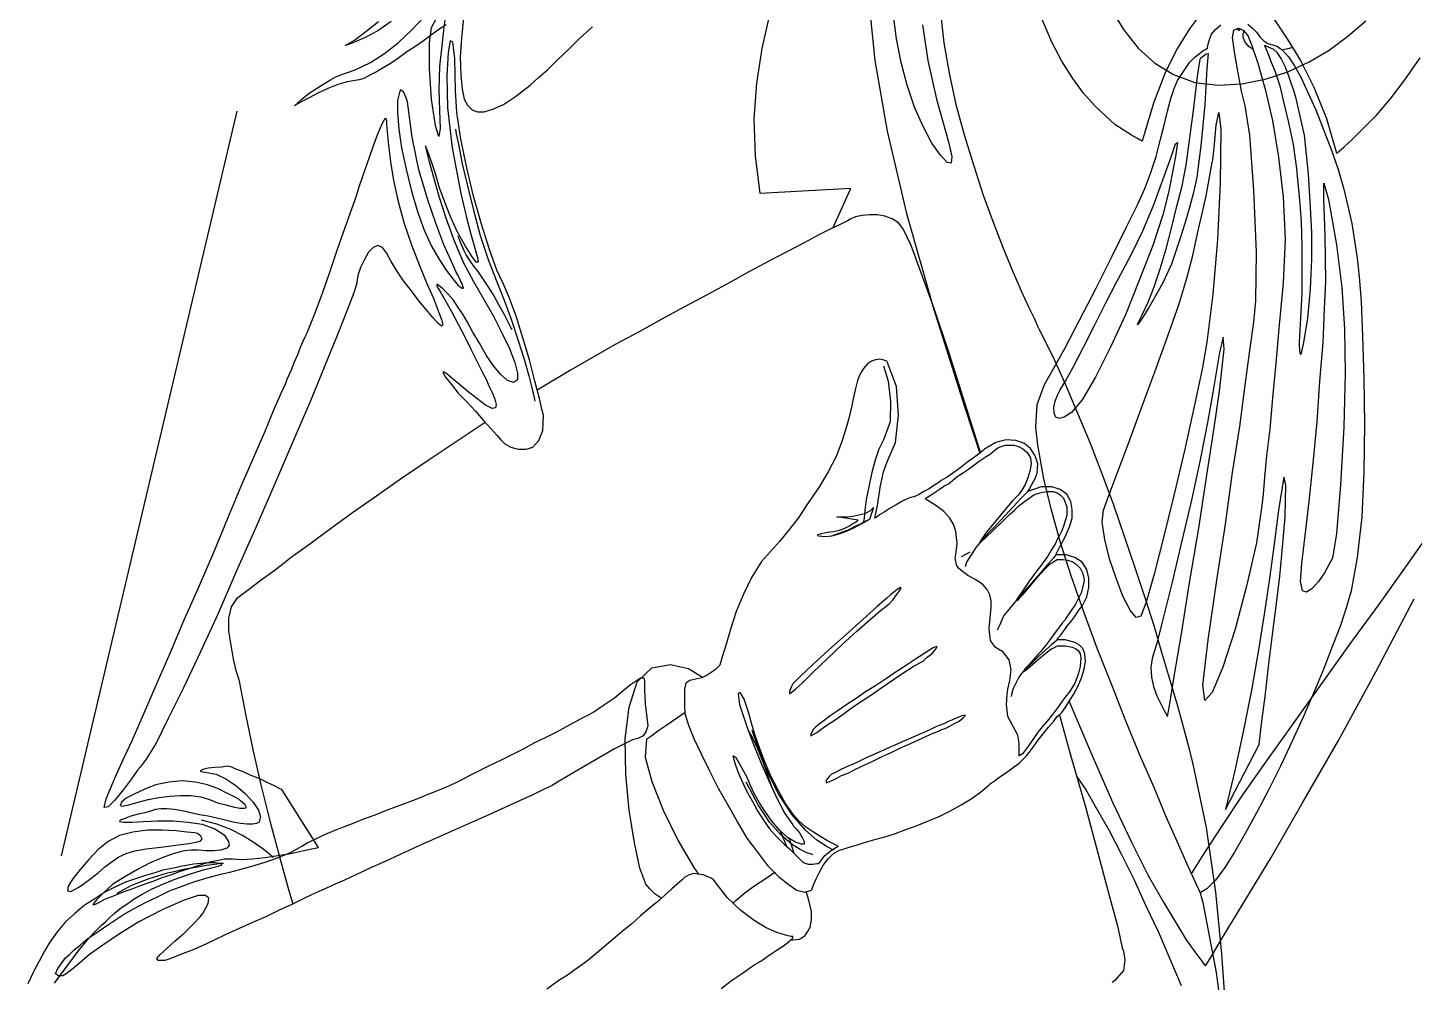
# Model space of a CAD drawing. Extents: x 140.76 to 141.51, y 60.02 to 61.76.
# Drawn here: x 140.7684 to 141.1594, y 61.1419 to 61.4111 of the extents above; entities that cross this region are included whole.
import ezdxf

# ---------------------------------------------------------------- set-up
doc = ezdxf.new("R2010")
doc.units = 0
doc.layers.get('0').update_dxf_attribs({"linetype": 'CONTINUOUS'})

msp = doc.modelspace()

# ---------------------------------------------------------------- linework, layer by layer
msp.add_line((140.82737, 61.38761), (140.77784, 61.17758))
at = {"linetype": 'CONTINUOUS'}
for points in [[(141.11471, 61.41966), (141.11546, 61.41891), (141.11733, 61.41666), (141.12015, 61.41309), (141.12353, 61.40803), (141.12728, 61.40184), (141.13103, 61.39433), (141.13459, 61.38552), (141.1374, 61.37576), (141.13796, 61.37613), (141.13947, 61.37745), (141.1419, 61.3797), (141.14491, 61.3827), (141.14866, 61.38646), (141.15259, 61.39096), (141.15672, 61.3964), (141.16104, 61.40259)], [(140.88621, 61.41441), (140.88583, 61.41216), (140.88527, 61.40691), (140.88452, 61.40015), (140.88433, 61.39377), (140.88452, 61.38777), (140.88471, 61.3827), (140.88433, 61.38045), (140.88339, 61.38345), (140.88227, 61.39096), (140.8817, 61.39959), (140.8817, 61.40691), (140.88227, 61.41122), (140.88358, 61.41365), (140.88489, 61.41591), (140.88583, 61.41647), (140.88621, 61.41441)], [(141.00552, 61.41853), (141.00722, 61.40184), (141.01077, 61.38195), (141.01622, 61.35869), (141.02391, 61.33167), (141.03254, 61.30428), (141.03682, 61.29113)], [(141.02072, 61.41197), (141.02222, 61.40184), (141.02466, 61.39096), (141.02804, 61.37895), (141.02897, 61.37483), (141.02879, 61.37294), (141.02766, 61.37314), (141.02578, 61.3752), (141.02335, 61.37858), (141.02091, 61.38327), (141.01847, 61.38871), (141.01641, 61.39489), (141.01472, 61.40127), (141.0134, 61.40803), (141.01246, 61.41535)], [(141.02578, 61.41535), (141.02672, 61.40691), (141.02823, 61.39828), (141.0301, 61.38946), (141.03254, 61.38064), (141.03517, 61.3722), (141.03779, 61.36394), (141.04061, 61.35625), (141.04342, 61.34894), (141.04604, 61.34256), (141.04849, 61.33693), (141.05055, 61.33243), (141.05224, 61.32905), (141.05317, 61.3268), (141.05355, 61.32605), (141.0573, 61.31855), (141.06087, 61.31066), (141.06443, 61.30241), (141.06799, 61.29397), (141.07137, 61.28515), (141.07456, 61.27652), (141.07756, 61.2677), (141.08057, 61.25888), (141.08338, 61.25045), (141.08601, 61.24219), (141.08826, 61.23431), (141.09051, 61.2268), (141.09257, 61.21986), (141.09426, 61.21367), (141.09576, 61.20804), (141.09689, 61.20336), (141.10064, 61.18553), (141.10327, 61.16733), (141.10495, 61.14989), (141.10608, 61.13394)], [(141.07381, 61.41647), (141.07738, 61.41066), (141.0815, 61.4054), (141.08619, 61.40109), (141.09145, 61.3979), (141.09745, 61.39565), (141.10401, 61.39489), (141.11077, 61.39527), (141.11733, 61.39659), (141.12371, 61.39865), (141.12971, 61.40147), (141.13534, 61.40484), (141.14059, 61.40878), (141.14565, 61.41309)], [(140.8864, 61.41197), (140.88433, 61.41066), (140.88227, 61.40916), (140.88002, 61.40747), (140.87758, 61.40578), (140.87533, 61.40428), (140.87307, 61.40259), (140.87083, 61.40109), (140.86858, 61.39977), (140.8667, 61.39865), (140.86482, 61.39771), (140.86314, 61.39677), (140.86182, 61.3964), (140.86069, 61.39621), (140.85844, 61.39583), (140.85582, 61.39509), (140.85301, 61.39396), (140.85019, 61.39264), (140.84775, 61.39134), (140.8455, 61.39021), (140.84418, 61.38946), (140.84362, 61.38908), (140.84569, 61.39096), (140.84775, 61.39264), (140.84982, 61.39396), (140.85188, 61.39527), (140.85375, 61.3964), (140.85507, 61.39715), (140.856, 61.39752), (140.85638, 61.39771), (140.86069, 61.39921), (140.86501, 61.40127), (140.86895, 61.4039), (140.87289, 61.40691), (140.87664, 61.41047), (140.88021, 61.41422)], [(140.87083, 61.41291), (140.86707, 61.41028), (140.86351, 61.40841), (140.86051, 61.40709), (140.85863, 61.40634), (140.85788, 61.40615), (140.86051, 61.40765), (140.8637, 61.4101), (140.86726, 61.41291)], [(140.89127, 61.41385), (140.89071, 61.40822), (140.89033, 61.40278), (140.89053, 61.39771), (140.8909, 61.39377), (140.89146, 61.39096), (140.8924, 61.38927), (140.89372, 61.38795), (140.89522, 61.38739), (140.89709, 61.38739), (140.89953, 61.38815), (140.90253, 61.38946), (140.90591, 61.3917), (140.91003, 61.39489), (140.91228, 61.39696), (140.91491, 61.39921), (140.91773, 61.40203), (140.92092, 61.40503), (140.9241, 61.40822), (140.92767, 61.4114)], [(140.9954, 61.35456), (141.00046, 61.36582), (140.97494, 61.36432), (140.97363, 61.37501), (140.97325, 61.38533), (140.97401, 61.39546), (140.97551, 61.40522), (140.97757, 61.41441)], [(141.11246, 61.41216), (141.11377, 61.41103), (141.1149, 61.4099), (141.11583, 61.40859), (141.11696, 61.40747), (141.11809, 61.40671), (141.1194, 61.40634), (141.12071, 61.40597), (141.12221, 61.40484), (141.1239, 61.40296), (141.12559, 61.40034), (141.12746, 61.39696), (141.12935, 61.39283), (141.13159, 61.38795), (141.13383, 61.38214), (141.13609, 61.37633), (141.13796, 61.37088), (141.13947, 61.36563), (141.14059, 61.36076), (141.14172, 61.35588), (141.14247, 61.35099), (141.14322, 61.34612), (141.14378, 61.34087), (141.14434, 61.33393), (141.14472, 61.32417), (141.14509, 61.31217), (141.14528, 61.29922), (141.14509, 61.2859), (141.14453, 61.27314), (141.14322, 61.2617), (141.14153, 61.25232), (141.14021, 61.24782), (141.13853, 61.24256), (141.13628, 61.23675), (141.13383, 61.23037), (141.13103, 61.22362), (141.12803, 61.21668), (141.12484, 61.20974), (141.12165, 61.2028), (141.11827, 61.19604), (141.1149, 61.18966), (141.11171, 61.18384), (141.1087, 61.17859), (141.10589, 61.17427), (141.10327, 61.17071), (141.10082, 61.16827), (141.09895, 61.16715), (141.09857, 61.16809), (141.09726, 61.1709), (141.0952, 61.1754), (141.09257, 61.18141), (141.08938, 61.18853), (141.08601, 61.19679), (141.08206, 61.20579), (141.07813, 61.21536), (141.07419, 61.22549), (141.07006, 61.23581), (141.06631, 61.24613), (141.06274, 61.25626), (141.05955, 61.2662), (141.05693, 61.27539), (141.05487, 61.28384), (141.05355, 61.29134), (141.05317, 61.29341), (141.05261, 61.29847), (141.05299, 61.30485), (141.05505, 61.31048), (141.0573, 61.31442), (141.06087, 61.32079), (141.065, 61.32868), (141.06968, 61.33768), (141.07419, 61.34668), (141.07813, 61.35475), (141.0815, 61.3615), (141.08338, 61.36582), (141.08507, 61.37032), (141.08657, 61.37483), (141.0877, 61.37932), (141.08882, 61.38364), (141.08976, 61.38758), (141.0907, 61.39114), (141.09163, 61.39396), (141.09257, 61.39621), (141.09445, 61.39902), (141.09595, 61.40127), (141.09745, 61.40278), (141.09877, 61.4039), (141.0997, 61.40465), (141.10045, 61.40503), (141.10082, 61.40522), (141.10102, 61.40522), (141.10102, 61.40559), (141.1012, 61.40653), (141.10158, 61.40784), (141.10214, 61.40934), (141.10327, 61.41066), (141.10477, 61.41197)], [(141.09877, 61.41459), (141.09595, 61.41084), (141.09257, 61.4054), (141.0892, 61.39865), (141.08582, 61.38983), (141.08263, 61.37914), (141.08226, 61.37932), (141.08132, 61.37989), (141.07963, 61.38083), (141.07756, 61.38214), (141.07494, 61.38383), (141.07231, 61.38627), (141.06931, 61.38908), (141.06612, 61.39264), (141.06312, 61.39677), (141.05993, 61.40165), (141.05712, 61.40709), (141.05449, 61.41329)], [(141.11246, 61.40897), (141.11358, 61.40615), (141.11527, 61.40109), (141.11733, 61.39377), (141.1194, 61.38496), (141.12108, 61.37464), (141.1224, 61.36338), (141.12297, 61.35137), (141.1224, 61.33918), (141.12128, 61.32736), (141.12034, 61.31648), (141.1194, 61.30673), (141.11865, 61.2979), (141.11771, 61.2904), (141.11715, 61.2844), (141.11677, 61.27952), (141.1164, 61.27633), (141.1149, 61.26582), (141.11208, 61.25363), (141.10889, 61.24144), (141.10533, 61.23075), (141.10232, 61.22362), (141.10026, 61.22136), (141.0997, 61.22568), (141.1012, 61.23843), (141.10364, 61.25532), (141.10608, 61.27108), (141.10814, 61.28571), (141.11021, 61.29866), (141.11171, 61.31028), (141.11302, 61.32005), (141.11414, 61.32811), (141.11471, 61.33412), (141.1149, 61.34781), (141.11414, 61.36526), (141.11302, 61.38083), (141.11171, 61.38908), (141.11059, 61.39321), (141.10964, 61.39884), (141.1087, 61.40428), (141.10814, 61.40841), (141.10852, 61.41047), (141.10983, 61.41103), (141.11115, 61.41047), (141.11246, 61.40897)], [(141.11021, 61.41066), (141.11002, 61.41028), (141.10946, 61.41103), (141.10946, 61.41084)], [(140.91378, 61.30185), (140.91341, 61.30316), (140.91266, 61.30653), (140.91135, 61.31141), (140.90985, 61.31742), (140.90797, 61.32361), (140.9061, 61.3298), (140.90422, 61.33486), (140.90253, 61.33881), (140.90066, 61.34274), (140.89859, 61.34856), (140.89634, 61.35569), (140.89409, 61.36357), (140.89221, 61.37164), (140.89053, 61.3797), (140.8894, 61.38721), (140.88902, 61.3934), (140.88884, 61.4024), (140.88827, 61.40709), (140.88752, 61.40747), (140.88696, 61.40409), (140.88658, 61.39752), (140.88677, 61.38852), (140.88808, 61.37726), (140.89053, 61.36432), (140.89203, 61.35794), (140.89334, 61.35288), (140.89446, 61.34894), (140.89522, 61.34631), (140.8954, 61.34499), (140.89484, 61.34499), (140.89372, 61.3465), (140.89183, 61.3495), (140.88959, 61.35344), (140.88771, 61.35757), (140.88602, 61.36188), (140.88452, 61.366), (140.88339, 61.36995), (140.88227, 61.37332), (140.88133, 61.37595), (140.88058, 61.37782), (140.88077, 61.3767), (140.88152, 61.3737), (140.88283, 61.36901), (140.88433, 61.36357), (140.8864, 61.35719), (140.88865, 61.35099), (140.89127, 61.34481), (140.89409, 61.33955), (140.89691, 61.33468), (140.89972, 61.3298), (140.90216, 61.32492), (140.90422, 61.32061), (140.90572, 61.31666), (140.90647, 61.31367), (140.90647, 61.31179), (140.90534, 61.31104), (140.90365, 61.3116), (140.90178, 61.31329), (140.89972, 61.31573), (140.89765, 61.31873), (140.89578, 61.32211), (140.8939, 61.32529), (140.8924, 61.32811), (140.89109, 61.33036), (140.88977, 61.33223), (140.88846, 61.3343), (140.88696, 61.33599), (140.88546, 61.33749), (140.88433, 61.33843), (140.88377, 61.33881), (140.88377, 61.33824), (140.88471, 61.33674), (140.88621, 61.33412), (140.8879, 61.33111), (140.88977, 61.32755), (140.89165, 61.32398), (140.89334, 61.32042), (140.89484, 61.31742), (140.89615, 61.31479), (140.89691, 61.31329), (140.89765, 61.31198), (140.8984, 61.3101), (140.89934, 61.30823), (140.9001, 61.30635), (140.90046, 61.30485), (140.90028, 61.30391), (140.89934, 61.30372), (140.89747, 61.30466), (140.89502, 61.30653), (140.89259, 61.30841), (140.89015, 61.31048), (140.88808, 61.31217), (140.88658, 61.31347), (140.88565, 61.31404), (140.88546, 61.31385), (140.88621, 61.31254), (140.8879, 61.31048), (140.88977, 61.30804), (140.89221, 61.3056), (140.89465, 61.30297), (140.89691, 61.30035), (140.89897, 61.2981), (140.90066, 61.29622), (140.90178, 61.29491), (140.90291, 61.29378), (140.90459, 61.29284), (140.90666, 61.29228), (140.90891, 61.29228), (140.91079, 61.29284), (140.91248, 61.29471), (140.9136, 61.29753), (140.91378, 61.30185)], [(141.11396, 61.40503), (141.11283, 61.40578), (141.11171, 61.40709), (141.11115, 61.40841), (141.11115, 61.40953), (141.11133, 61.4099), (141.11133, 61.41028)], [(141.1012, 61.4039), (141.10082, 61.39959), (141.10026, 61.38946), (141.09914, 61.37782), (141.09801, 61.36901), (141.09707, 61.36469), (141.09595, 61.36038), (141.09464, 61.35588), (141.09332, 61.35175), (141.09201, 61.34781), (141.09088, 61.34443), (141.08957, 61.34162), (141.08864, 61.33955), (141.08751, 61.33749), (141.08601, 61.33486), (141.08451, 61.33223), (141.083, 61.3298), (141.08188, 61.32811), (141.08132, 61.32736), (141.0815, 61.32792), (141.08263, 61.33017), (141.08432, 61.33374), (141.08601, 61.33805), (141.0877, 61.34312), (141.08938, 61.34875), (141.09088, 61.35456), (141.09239, 61.36076), (141.09388, 61.36657), (141.09501, 61.37238), (141.09576, 61.37801), (141.09707, 61.38777), (141.0982, 61.39734), (141.09895, 61.40221), (141.09914, 61.40259), (141.09989, 61.40315), (141.10064, 61.40372), (141.1012, 61.4039)], [(141.11715, 61.40615), (141.1179, 61.40446), (141.11884, 61.40184), (141.12015, 61.39865), (141.12146, 61.39471), (141.12259, 61.38983), (141.1239, 61.38439), (141.12522, 61.3782), (141.12616, 61.37145), (141.12634, 61.36919), (141.1269, 61.36357), (141.12746, 61.35644), (141.12765, 61.3495), (141.12765, 61.34293), (141.12765, 61.33618), (141.12728, 61.32924), (141.1269, 61.32248), (141.1269, 61.32136), (141.12709, 61.31929), (141.12746, 61.31892), (141.12822, 61.3223), (141.12935, 61.32924), (141.13009, 61.33749), (141.13047, 61.34575), (141.13047, 61.35325), (141.13009, 61.36038), (141.12953, 61.36995), (141.1284, 61.38083), (141.12596, 61.39152), (141.12578, 61.39208), (141.1254, 61.3934), (141.12465, 61.39546), (141.1239, 61.39771), (141.12297, 61.40015), (141.12184, 61.4024), (141.12071, 61.40409), (141.11978, 61.40503), (141.11715, 61.40615)], [(141.12503, 61.40559), (141.12409, 61.40522), (141.12203, 61.40484), (141.12203, 61.40503)], [(140.88977, 61.34124), (140.88921, 61.34218), (140.8879, 61.34518), (140.88583, 61.34969), (140.88358, 61.35569), (140.88114, 61.36282), (140.87871, 61.37107), (140.87683, 61.38026), (140.87552, 61.39021), (140.87514, 61.39134), (140.87439, 61.39302), (140.87345, 61.39359), (140.8727, 61.39058), (140.8727, 61.38721), (140.87307, 61.38251), (140.87383, 61.37726), (140.87514, 61.37126), (140.87664, 61.36507), (140.87833, 61.35925), (140.88021, 61.354), (140.88227, 61.3495), (140.88433, 61.34593), (140.8864, 61.34274), (140.88827, 61.3403), (140.88977, 61.33843), (140.8909, 61.33768), (140.89127, 61.33768), (140.8909, 61.33881), (140.88977, 61.34124)], [(140.84156, 61.31198), (140.84268, 61.31442), (140.84362, 61.31686), (140.84456, 61.31892), (140.84531, 61.32098), (140.84606, 61.32267), (140.84663, 61.32398), (140.84719, 61.32511), (140.84756, 61.32605), (140.84906, 61.3298), (140.85113, 61.33524), (140.85338, 61.34162), (140.85563, 61.34837), (140.85788, 61.35475), (140.85975, 61.36), (140.86107, 61.36375), (140.86145, 61.36507), (140.86182, 61.3662), (140.86276, 61.36901), (140.86407, 61.37276), (140.86557, 61.37707), (140.86707, 61.3812), (140.86839, 61.3842), (140.86932, 61.3857), (140.86951, 61.38496), (140.86951, 61.38402), (140.8697, 61.38177), (140.87008, 61.37801), (140.87064, 61.37332), (140.87157, 61.36807), (140.87289, 61.36207), (140.87458, 61.35588), (140.87664, 61.34987), (140.87889, 61.34405), (140.88096, 61.33899), (140.88283, 61.33486), (140.88415, 61.3313), (140.88509, 61.32886), (140.88546, 61.32736), (140.88509, 61.32699), (140.88415, 61.32774), (140.88264, 61.32942), (140.88077, 61.33167), (140.87871, 61.33412), (140.87664, 61.33693), (140.87439, 61.33974), (140.87251, 61.34256), (140.87083, 61.34518), (140.86951, 61.34762), (140.86839, 61.34912), (140.86707, 61.34969), (140.86576, 61.34912), (140.86445, 61.34781), (140.86332, 61.34575), (140.8622, 61.34349), (140.86145, 61.34124), (140.86107, 61.33881), (140.86032, 61.33636), (140.85844, 61.33149), (140.85563, 61.32436), (140.85207, 61.31554), (140.84794, 61.30541), (140.84306, 61.29415), (140.838, 61.28233), (140.83274, 61.27014), (140.8273, 61.25795), (140.82205, 61.24594), (140.81698, 61.23487), (140.8123, 61.22493), (140.80798, 61.2163), (140.8046, 61.20936), (140.80179, 61.20486), (140.8001, 61.2026), (140.79935, 61.20167), (140.79766, 61.19923), (140.79541, 61.19622), (140.79297, 61.19323), (140.79109, 61.19135), (140.78997, 61.19116), (140.79053, 61.1936), (140.79297, 61.19941), (140.79503, 61.2041), (140.79785, 61.21011), (140.80104, 61.21743), (140.8046, 61.22568), (140.80854, 61.23468), (140.81248, 61.24407), (140.81679, 61.25382), (140.82092, 61.26339), (140.82486, 61.27276), (140.82861, 61.28177), (140.83218, 61.29003), (140.83537, 61.29734), (140.8378, 61.30334), (140.83987, 61.30804), (140.84119, 61.31085), (140.84156, 61.31198)], [(141.10477, 61.38251), (141.10458, 61.36732), (141.10383, 61.35137), (141.10252, 61.33599), (141.10082, 61.32248), (141.09951, 61.31479), (141.09726, 61.30428), (141.09464, 61.29228), (141.09163, 61.27952), (141.08864, 61.26733), (141.08601, 61.25701), (141.08376, 61.24913), (141.08226, 61.24519), (141.08094, 61.24481), (141.07925, 61.24688), (141.07719, 61.25082), (141.07531, 61.25589), (141.07343, 61.26132), (141.07212, 61.26676), (141.07137, 61.27164), (141.07175, 61.27502), (141.07325, 61.27914), (141.07569, 61.28571), (141.07888, 61.29415), (141.08244, 61.30391), (141.08619, 61.31404), (141.08976, 61.32398), (141.09295, 61.33299), (141.0952, 61.34049), (141.09689, 61.34687), (141.0982, 61.35306), (141.09951, 61.35869), (141.10064, 61.36375), (141.10139, 61.36788), (141.10195, 61.37107), (141.10232, 61.37314), (141.10252, 61.37388), (141.10289, 61.37726), (141.10345, 61.38364), (141.10421, 61.38721), (141.10477, 61.38251)], [(140.88902, 61.38251), (140.88921, 61.3812), (140.88996, 61.37782), (140.8909, 61.37276), (140.8924, 61.36657), (140.89409, 61.35963), (140.89596, 61.3525), (140.89821, 61.34575), (140.90046, 61.33993), (140.90272, 61.3343), (140.90478, 61.32868), (140.90666, 61.32286), (140.90835, 61.3176), (140.90966, 61.31291), (140.91059, 61.30916), (140.91116, 61.30673), (140.91135, 61.30579)], [(141.09013, 61.36507), (141.08844, 61.35831), (141.08563, 61.34969), (141.08188, 61.34012), (141.07794, 61.33017), (141.07363, 61.32079), (141.0695, 61.31254), (141.06575, 61.30616), (141.06274, 61.3026), (141.06068, 61.30128), (141.05918, 61.30091), (141.05824, 61.30128), (141.05786, 61.30241), (141.05768, 61.3041), (141.05806, 61.30579), (141.0588, 61.30747), (141.05955, 61.30898), (141.06105, 61.31141), (141.0633, 61.31554), (141.06612, 61.32098), (141.06912, 61.32699), (141.07231, 61.33336), (141.07531, 61.33918), (141.07794, 61.34405), (141.07981, 61.34762), (141.08282, 61.35382), (141.08582, 61.36094), (141.08844, 61.36826), (141.0907, 61.37445), (141.09201, 61.37839), (141.09257, 61.37876), (141.09201, 61.37483), (141.09013, 61.36507)], [(141.13515, 61.36263), (141.1374, 61.34987), (141.1389, 61.33787), (141.13965, 61.32623), (141.13984, 61.31367), (141.13947, 61.29847), (141.13853, 61.28215), (141.1374, 61.26845), (141.13628, 61.26151), (141.13534, 61.25982), (141.13403, 61.25739), (141.13234, 61.25495), (141.13047, 61.25288), (141.12897, 61.25194), (141.12784, 61.25232), (141.12728, 61.25495), (141.12765, 61.26001), (141.12859, 61.26789), (141.12971, 61.27746), (141.13084, 61.28834), (141.13197, 61.29997), (141.13271, 61.31141), (141.13365, 61.3223), (141.13403, 61.33187), (141.1344, 61.33955), (141.13421, 61.3525), (141.13383, 61.36282), (141.13383, 61.36732), (141.13515, 61.36263)], [(141.03704, 61.29134), (141.03272, 61.30504), (141.02823, 61.31929), (141.0241, 61.33167), (141.02034, 61.34199), (141.01753, 61.34969), (141.01528, 61.35438), (141.01396, 61.35607), (141.01209, 61.35719), (141.01003, 61.35794), (141.00796, 61.35831), (141.00571, 61.35831), (141.00365, 61.35813), (141.00177, 61.35775), (141.00046, 61.35719), (140.99952, 61.35663), (140.99765, 61.35569), (140.99483, 61.35438), (140.99145, 61.35269), (140.98733, 61.35043), (140.98264, 61.348), (140.97757, 61.34537), (140.97195, 61.34237), (140.96613, 61.33918), (140.95993, 61.3358), (140.95356, 61.33243), (140.94699, 61.32886), (140.94061, 61.32529), (140.93405, 61.32173), (140.92786, 61.31817), (140.92167, 61.3146), (140.91341, 61.30972), (140.91203, 61.30887)], [(140.90497, 61.32605), (140.90459, 61.32661), (140.90385, 61.32811), (140.90272, 61.33036), (140.90122, 61.33299), (140.89972, 61.3358), (140.89803, 61.33843), (140.89653, 61.34068), (140.8954, 61.34237), (140.89446, 61.34349), (140.89352, 61.34481), (140.89278, 61.34593), (140.89203, 61.34706), (140.89146, 61.34818), (140.8909, 61.3495), (140.89033, 61.35081), (140.88977, 61.35231)], [(141.08976, 61.21686), (141.09032, 61.21986), (141.09163, 61.22812), (141.0937, 61.24012), (141.09595, 61.25457), (141.09857, 61.26995), (141.10082, 61.28496), (141.10289, 61.29828), (141.10439, 61.3086), (141.10571, 61.32042), (141.10551, 61.3238), (141.10439, 61.31948), (141.10252, 61.30823), (141.10102, 61.29979), (141.09895, 61.28928), (141.09651, 61.27784), (141.0937, 61.26602), (141.09107, 61.25476), (141.08864, 61.245), (141.08675, 61.2375), (141.08545, 61.23318), (141.08507, 61.23075), (141.08525, 61.22793), (141.08582, 61.22531), (141.08675, 61.22268), (141.08788, 61.22043), (141.08882, 61.21855), (141.08957, 61.21724), (141.08976, 61.21686)], [(141.00722, 61.27276), (141.00796, 61.27633), (141.00871, 61.2814), (141.00965, 61.2859), (141.01077, 61.28871), (141.01303, 61.29415), (141.01396, 61.30185), (141.0134, 61.30992), (141.01077, 61.31686), (141.01059, 61.31704), (141.01003, 61.31723), (141.00947, 61.31742), (141.00852, 61.3176), (141.0074, 61.31742), (141.00628, 61.31704), (141.00515, 61.31629), (141.00403, 61.31498), (141.00309, 61.31347), (141.00234, 61.3116), (141.00177, 61.30935), (141.00121, 61.30691), (141.00064, 61.3041), (140.9999, 61.30091), (140.99896, 61.29772), (140.99783, 61.29415), (140.99633, 61.29022), (140.99408, 61.2859), (140.99145, 61.2814), (140.98846, 61.27708), (140.98563, 61.27276), (140.98282, 61.26921), (140.98039, 61.2662), (140.97869, 61.26433), (140.97532, 61.26057), (140.97251, 61.25607), (140.97026, 61.25138), (140.96819, 61.2465), (140.96669, 61.24181), (140.96538, 61.2375), (140.96425, 61.23394), (140.9635, 61.23131), (140.96332, 61.23112), (140.96294, 61.23075), (140.96219, 61.22999), (140.96106, 61.22924), (140.95993, 61.2285), (140.95844, 61.22774), (140.95675, 61.22737), (140.95506, 61.22699), (140.95393, 61.22624), (140.95356, 61.22455), (140.95356, 61.22192), (140.95356, 61.2193), (140.95375, 61.21743), (140.95469, 61.21442), (140.95618, 61.21067), (140.95825, 61.20635), (140.9605, 61.20167), (140.96312, 61.1966), (140.96594, 61.19172), (140.96857, 61.18703), (140.97119, 61.18253), (140.97419, 61.17859), (140.97701, 61.17484), (140.98001, 61.17184), (140.98282, 61.16959), (140.98527, 61.1679), (140.98752, 61.16733), (140.98939, 61.1679), (140.98958, 61.16827), (140.98995, 61.1694), (140.99071, 61.17109), (140.99164, 61.17296), (140.99277, 61.17503), (140.99408, 61.17672), (140.99558, 61.17822), (140.99727, 61.17915), (140.99858, 61.17953), (141.00027, 61.18009), (141.00234, 61.18065), (141.00459, 61.18141), (141.00722, 61.18215), (141.01003, 61.18291), (141.01303, 61.18384), (141.01603, 61.18497), (141.01922, 61.18609), (141.02241, 61.18741), (141.0256, 61.18872), (141.0286, 61.19022), (141.0316, 61.19191), (141.03441, 61.1936), (141.03704, 61.19548), (141.03948, 61.19754), (141.03986, 61.19792), (141.04098, 61.19867), (141.04248, 61.19979), (141.04436, 61.2011), (141.04623, 61.20242), (141.04793, 61.20373), (141.04923, 61.20504), (141.04999, 61.20579), (141.05074, 61.20673), (141.05186, 61.20823), (141.05317, 61.21011), (141.05467, 61.21199), (141.05618, 61.21386), (141.05768, 61.21555), (141.05862, 61.21686), (141.05937, 61.21743), (141.05993, 61.21799), (141.06087, 61.2193), (141.06199, 61.22099), (141.0633, 61.22305), (141.06462, 61.22549), (141.06556, 61.22774), (141.06631, 61.23018), (141.06669, 61.23243), (141.06649, 61.2345), (141.06593, 61.236), (141.065, 61.23693), (141.06368, 61.23769), (141.06237, 61.23806), (141.06087, 61.23843), (141.05974, 61.23843), (141.05862, 61.23843), (141.0588, 61.23881), (141.05955, 61.23956), (141.06031, 61.24069), (141.06143, 61.24219), (141.06274, 61.24387), (141.06387, 61.24538), (141.0648, 61.24688), (141.06575, 61.248), (141.06705, 61.25063), (141.06762, 61.25326), (141.06762, 61.25589), (141.06705, 61.25832), (141.06575, 61.26038), (141.06368, 61.2617), (141.06124, 61.26245), (141.05824, 61.26245), (141.05862, 61.2632), (141.05955, 61.26489), (141.06087, 61.26752), (141.06218, 61.27033), (141.06293, 61.27276), (141.06293, 61.27521), (141.06256, 61.27746), (141.06143, 61.27952), (141.05955, 61.28083), (141.05712, 61.28159), (141.05411, 61.28159), (141.05036, 61.28027), (141.05074, 61.28083), (141.05148, 61.28233), (141.05242, 61.28402), (141.05299, 61.28552), (141.05317, 61.28815), (141.05242, 61.2904), (141.05112, 61.29247), (141.04923, 61.29397), (141.04699, 61.29471), (141.04417, 61.29491), (141.04135, 61.29415), (141.03817, 61.29228), (141.03779, 61.2919), (141.03685, 61.29116), (141.03535, 61.29003), (141.03348, 61.28871), (141.0316, 61.28721), (141.02953, 61.28571), (141.02766, 61.2844), (141.02598, 61.28346), (141.02578, 61.28327), (141.02504, 61.28271), (141.02391, 61.28196), (141.02259, 61.28103), (141.0211, 61.28027), (141.0196, 61.27934), (141.01828, 61.27877), (141.01735, 61.27858), (141.01641, 61.27821), (141.0149, 61.27746), (141.01322, 61.27652), (141.01153, 61.27558), (141.00984, 61.27446), (141.00852, 61.27371), (141.00758, 61.27296), (141.00722, 61.27276)], [(141.00965, 61.31573), (141.01097, 61.31141), (141.01171, 61.30579), (141.01153, 61.29997), (141.00965, 61.29491), (141.00834, 61.29228), (141.00722, 61.2889), (141.00628, 61.28534), (141.00552, 61.28159), (141.00477, 61.27802), (141.0044, 61.27502), (141.00421, 61.27276), (141.00403, 61.27183)], [(140.89741, 61.2998), (140.89709, 61.29959), (140.88921, 61.29434), (140.88133, 61.28909), (140.87383, 61.28402), (140.8667, 61.27896), (140.85995, 61.27427), (140.85375, 61.26977), (140.84794, 61.26545), (140.84268, 61.2617), (140.83818, 61.25814), (140.83425, 61.25532), (140.83106, 61.25288), (140.8288, 61.25119), (140.8273, 61.25007), (140.8258, 61.24782), (140.82505, 61.24463), (140.82505, 61.24088), (140.82562, 61.23693), (140.82636, 61.233), (140.82711, 61.22981), (140.82787, 61.22756), (140.82805, 61.2268), (140.82993, 61.21705), (140.83199, 61.20711), (140.83425, 61.19716), (140.83668, 61.18741), (140.83931, 61.17766), (140.84193, 61.16809), (140.84318, 61.16402)], [(141.04793, 61.20579), (141.04793, 61.20729), (141.04793, 61.20936), (141.04755, 61.21161), (141.04623, 61.21405), (141.04474, 61.21686), (141.04436, 61.22024), (141.04454, 61.22305), (141.04474, 61.22455), (141.0453, 61.22699), (141.04567, 61.22999), (141.04511, 61.23281), (141.04323, 61.23524), (141.04267, 61.23544), (141.04117, 61.23637), (141.03986, 61.23825), (141.03948, 61.24162), (141.03967, 61.24369), (141.03986, 61.24575), (141.04004, 61.24763), (141.04004, 61.24951), (141.03967, 61.25119), (141.03892, 61.2527), (141.0376, 61.2542), (141.03554, 61.25551), (141.03348, 61.25663), (141.03198, 61.25776), (141.03085, 61.2587), (141.03029, 61.25964), (141.0301, 61.26057), (141.02991, 61.26151), (141.0301, 61.26263), (141.03029, 61.26395), (141.03047, 61.26564), (141.03029, 61.26733), (141.0301, 61.26901), (141.02953, 61.27089), (141.02841, 61.27276), (141.02672, 61.27465), (141.02447, 61.27633), (141.02147, 61.27821), (141.02166, 61.2784), (141.02222, 61.27877), (141.02316, 61.27934), (141.02429, 61.28008), (141.02541, 61.28083), (141.02672, 61.28177), (141.02804, 61.28252), (141.02917, 61.28346), (141.03047, 61.28458), (141.03198, 61.28552), (141.03366, 61.28665), (141.03517, 61.28777), (141.03667, 61.2889), (141.03836, 61.29003), (141.03986, 61.29096), (141.04117, 61.29209), (141.04192, 61.29265), (141.04286, 61.29303), (141.04398, 61.29341), (141.04511, 61.29341), (141.04642, 61.29341), (141.04773, 61.29303), (141.04886, 61.29247), (141.05018, 61.29134), (141.05112, 61.28984), (141.0513, 61.28815), (141.05092, 61.28609), (141.05036, 61.28421), (141.04961, 61.28233), (141.04867, 61.28065), (141.04773, 61.27934), (141.04699, 61.27858), (141.04604, 61.27764), (141.04398, 61.27521), (141.04135, 61.27202), (141.03873, 61.26883), (141.03704, 61.26639), (141.03667, 61.26564), (141.03836, 61.26714), (141.04305, 61.27164), (141.04398, 61.27258), (141.0453, 61.27389), (141.04661, 61.27502), (141.04793, 61.27633), (141.04942, 61.27746), (141.05074, 61.2784), (141.05205, 61.27934), (141.05317, 61.27971), (141.05374, 61.2799), (141.05467, 61.28008), (141.05561, 61.28027), (141.05655, 61.28027), (141.05749, 61.28027), (141.05862, 61.2799), (141.05955, 61.27934), (141.06049, 61.2784), (141.06143, 61.27595), (141.06143, 61.27352), (141.06068, 61.27108), (141.05993, 61.26921), (141.05955, 61.26827), (141.0588, 61.26695), (141.05806, 61.26545), (141.05693, 61.26376), (141.05599, 61.26207), (141.05487, 61.26057), (141.05393, 61.25926), (141.05317, 61.25832), (141.05205, 61.25682), (141.05055, 61.25476), (141.04905, 61.25251), (141.04773, 61.25063), (141.04699, 61.24951), (141.04755, 61.24969), (141.04942, 61.25176), (141.05317, 61.25626), (141.05505, 61.25832), (141.05655, 61.25982), (141.05768, 61.26057), (141.05862, 61.26114), (141.05937, 61.26114), (141.06031, 61.26114), (141.06162, 61.26095), (141.06293, 61.26057), (141.06406, 61.25982), (141.06518, 61.2587), (141.06593, 61.25719), (141.06631, 61.25532), (141.06612, 61.25438), (141.06556, 61.25194), (141.06387, 61.24857), (141.06105, 61.24444), (141.06087, 61.24407), (141.06011, 61.24313), (141.05899, 61.24181), (141.05786, 61.24012), (141.05655, 61.23843), (141.05543, 61.23693), (141.05449, 61.23581), (141.05393, 61.23506), (141.05317, 61.23431), (141.05205, 61.233), (141.05074, 61.23149), (141.04961, 61.23037), (141.04905, 61.22943), (141.04905, 61.22943), (141.05036, 61.23037), (141.05317, 61.23281), (141.05449, 61.23394), (141.05543, 61.23468), (141.05636, 61.23544), (141.05712, 61.236), (141.05768, 61.23619), (141.05824, 61.23656), (141.0588, 61.23675), (141.05937, 61.23675), (141.06011, 61.23675), (141.06087, 61.23675), (141.06199, 61.23656), (141.06293, 61.23637), (141.06387, 61.236), (141.06462, 61.23544), (141.06518, 61.2345), (141.06537, 61.23337), (141.06518, 61.23093), (141.06462, 61.22868), (141.06368, 61.22624), (141.06218, 61.2238), (141.06124, 61.22268), (141.06011, 61.22118), (141.0588, 61.2193), (141.0573, 61.21743), (141.0558, 61.21555), (141.05449, 61.21405), (141.05355, 61.21292), (141.05299, 61.21217), (141.05224, 61.21105), (141.05055, 61.20861), (141.04886, 61.20635), (141.04793, 61.20579)], [(141.11565, 61.20898), (141.11583, 61.21067), (141.1164, 61.21555), (141.11733, 61.22249), (141.11827, 61.23093), (141.1194, 61.23994), (141.12052, 61.24875), (141.12146, 61.25645), (141.12203, 61.26245), (141.12297, 61.27314), (141.12315, 61.28215), (141.12259, 61.2844), (141.12108, 61.27502), (141.11996, 61.2662), (141.11865, 61.25645), (141.11715, 61.24632), (141.11546, 61.23562), (141.11358, 61.22475), (141.11133, 61.21349), (141.10889, 61.20204), (141.10608, 61.1906), (141.11565, 61.20898)], [(141.05036, 61.28027), (141.0498, 61.27971), (141.04829, 61.27821), (141.04623, 61.27595), (141.04398, 61.27352), (141.04155, 61.27089), (141.03929, 61.26864), (141.0376, 61.26676), (141.03685, 61.26582), (141.03573, 61.26451), (141.03441, 61.26245), (141.0331, 61.26038), (141.03272, 61.25908)], [(141.00571, 61.2724), (141.00534, 61.2722), (141.0044, 61.27164), (141.0029, 61.27089), (141.00121, 61.26995), (140.99915, 61.26901), (140.99708, 61.26827), (140.99502, 61.2677), (140.99333, 61.26752), (140.99127, 61.2677), (140.99108, 61.26808), (140.99221, 61.26845), (140.9939, 61.26883), (140.99558, 61.26901), (140.99727, 61.26939), (140.99877, 61.26995), (140.9999, 61.27052), (141.00102, 61.27127), (141.00177, 61.27164), (141.00234, 61.27202), (141.00252, 61.2722), (140.99652, 61.27314), (140.99689, 61.27314), (140.99783, 61.27314), (140.99933, 61.27314), (141.00102, 61.27333), (141.00271, 61.27371), (141.0044, 61.27408), (141.0059, 61.27483), (141.00684, 61.27577), (141.00571, 61.2724)], [(141.00571, 61.2724), (141.00534, 61.2722), (141.0044, 61.27183), (141.00309, 61.27108), (141.0014, 61.27033), (140.99971, 61.26939), (140.99802, 61.26883), (140.99652, 61.26827), (140.9954, 61.26789)], [(141.16404, 61.26921), (141.15691, 61.25908), (141.14922, 61.24838), (141.14115, 61.23731), (141.13327, 61.22624), (141.1254, 61.21518), (141.1179, 61.20467), (141.11095, 61.19473), (141.10477, 61.18553), (141.09951, 61.17746), (141.0967, 61.17296), (141.0967, 61.17278)], [(141.03404, 61.2632), (141.0316, 61.26189)], [(141.05824, 61.26245), (141.05768, 61.2617), (141.05618, 61.26001), (141.05393, 61.25739), (141.0513, 61.25438), (141.04867, 61.25138), (141.04623, 61.24857), (141.04454, 61.2465), (141.04361, 61.24538), (141.04305, 61.24407), (141.04248, 61.24275), (141.04192, 61.24162), (141.04173, 61.24125)], [(141.01171, 61.25119), (141.01059, 61.25025), (141.00778, 61.24782), (141.00383, 61.24425), (140.99915, 61.23994), (140.99427, 61.23562), (140.98976, 61.23149), (140.9862, 61.22812), (140.98414, 61.22605), (140.98376, 61.22531), (140.9832, 61.22399), (140.9832, 61.22324), (140.98489, 61.22455), (140.98695, 61.22643), (140.98995, 61.22943), (140.9939, 61.23318), (140.99802, 61.23713), (141.00215, 61.24088), (141.0059, 61.24425), (141.00871, 61.24669), (141.01041, 61.248), (141.01134, 61.24875), (141.01246, 61.24988), (141.0134, 61.25119), (141.01416, 61.25232), (141.01472, 61.25307), (141.01453, 61.25326), (141.01359, 61.2527), (141.01171, 61.25119)], [(141.06209, 61.22114), (141.06237, 61.22043), (141.06875, 61.20542), (141.07437, 61.19247), (141.07963, 61.18141), (141.08432, 61.17202), (141.08864, 61.16452), (141.09219, 61.15852), (141.09501, 61.15383), (141.09745, 61.15045), (141.09914, 61.1482), (141.10008, 61.14688), (141.10045, 61.14651), (141.10176, 61.14857), (141.10551, 61.15477), (141.11133, 61.16434), (141.11902, 61.17709), (141.12784, 61.19247), (141.13796, 61.21011), (141.14847, 61.22943), (141.15935, 61.25007)], [(141.02166, 61.23487), (141.02128, 61.23468), (141.02053, 61.23412), (141.01903, 61.23318), (141.01735, 61.23206), (141.01509, 61.23056), (141.01266, 61.22906), (141.01021, 61.22737), (141.0074, 61.22549), (141.00459, 61.2238), (141.00196, 61.22192), (140.99933, 61.22024), (140.99689, 61.21855), (140.99464, 61.21705), (140.99295, 61.21574), (140.99145, 61.21461), (140.99052, 61.21386), (140.98995, 61.2133), (140.9892, 61.21199), (140.9892, 61.21142), (140.99089, 61.21236), (140.99314, 61.21405), (140.99689, 61.21648), (141.00121, 61.21967), (141.00609, 61.22286), (141.01077, 61.22605), (141.0149, 61.22887), (141.01809, 61.23093), (141.01978, 61.23187), (141.02091, 61.23243), (141.02203, 61.23356), (141.02335, 61.2345), (141.02429, 61.23562), (141.02485, 61.23637), (141.02466, 61.23656), (141.02372, 61.23619), (141.02166, 61.23487)], [(141.05862, 61.23843), (141.05824, 61.23806), (141.05712, 61.23713), (141.05543, 61.23562), (141.05355, 61.23394), (141.05168, 61.23206), (141.0498, 61.23037), (141.04849, 61.22887), (141.04773, 61.22774), (141.04699, 61.22624), (141.04623, 61.22475), (141.04586, 61.22343), (141.04567, 61.22249)], [(140.94699, 61.16564), (140.9453, 61.16677), (140.9438, 61.16827), (140.94268, 61.16959), (140.94099, 61.17409), (140.93949, 61.18121), (140.93798, 61.19041), (140.93705, 61.20054), (140.93686, 61.21067), (140.93798, 61.21949), (140.94024, 61.22662), (140.94436, 61.23056), (140.94962, 61.23149), (140.95469, 61.23037), (140.95862, 61.22793), (140.95862, 61.22774)], [(140.9423, 61.2268), (140.9423, 61.22624), (140.9423, 61.22418), (140.94249, 61.22043), (140.94324, 61.21424), (140.94305, 61.21367), (140.94268, 61.21255), (140.94193, 61.21142), (140.94043, 61.21067), (140.93892, 61.2103), (140.93667, 61.20917), (140.93367, 61.20767), (140.93048, 61.20579), (140.92692, 61.20373), (140.92354, 61.20167), (140.92035, 61.19979), (140.91773, 61.19829), (140.91623, 61.19735), (140.91378, 61.19622), (140.91079, 61.19473), (140.90704, 61.19304), (140.90291, 61.19116), (140.8984, 61.1891), (140.89372, 61.18703), (140.88865, 61.18478), (140.88358, 61.18253), (140.87851, 61.18028), (140.87364, 61.17803), (140.86914, 61.17597), (140.86482, 61.17409), (140.86088, 61.17221), (140.85769, 61.17071), (140.85507, 61.16959), (140.85263, 61.16846), (140.84962, 61.16715), (140.84644, 61.16564), (140.84306, 61.16396), (140.83931, 61.16227), (140.83555, 61.16039), (140.8318, 61.1587), (140.82805, 61.15702), (140.8243, 61.15533), (140.82074, 61.15364), (140.81755, 61.15214), (140.81455, 61.15083), (140.81192, 61.14989), (140.80967, 61.14895), (140.80817, 61.14839), (140.80704, 61.14801), (140.80516, 61.14801), (140.80479, 61.14857), (140.80573, 61.1497), (140.8076, 61.15139), (140.80985, 61.15345), (140.81248, 61.15571), (140.81492, 61.15814), (140.81698, 61.16039), (140.81774, 61.16133), (140.81848, 61.16265), (140.81924, 61.16415), (140.81942, 61.16564), (140.81848, 61.1664), (140.81642, 61.1664), (140.81248, 61.16508), (140.80648, 61.16245), (140.79972, 61.1589), (140.79428, 61.15551), (140.78959, 61.15233), (140.78584, 61.1497), (140.78303, 61.14726), (140.78078, 61.14538), (140.77927, 61.14426), (140.77833, 61.14369), (140.77703, 61.14369), (140.77627, 61.14426), (140.77684, 61.14576), (140.77909, 61.14876), (140.78022, 61.1497), (140.78152, 61.15101), (140.78321, 61.15233), (140.78509, 61.15402), (140.78734, 61.15551), (140.78978, 61.15721), (140.7926, 61.15908), (140.79541, 61.16096), (140.79841, 61.16265), (140.8016, 61.16434), (140.80498, 61.16602), (140.80835, 61.16771), (140.81192, 61.16903), (140.81549, 61.17034), (140.81924, 61.17146), (140.8228, 61.1724), (140.82355, 61.17259), (140.82542, 61.17296), (140.82824, 61.17371), (140.83162, 61.17465), (140.83537, 61.17578), (140.83912, 61.17709), (140.84268, 61.17859), (140.84569, 61.18028), (140.84719, 61.18121), (140.84925, 61.18215), (140.8515, 61.18328), (140.85413, 61.1844), (140.85694, 61.18553), (140.85995, 61.18666), (140.86314, 61.18797), (140.86633, 61.1891), (140.86951, 61.19041), (140.8727, 61.19154), (140.8757, 61.19266), (140.87871, 61.19379), (140.88133, 61.19491), (140.88377, 61.19585), (140.88565, 61.1966), (140.88734, 61.19735), (140.88902, 61.1981), (140.8909, 61.19904), (140.89334, 61.20035), (140.89596, 61.20167), (140.89878, 61.20316), (140.90197, 61.20467), (140.90497, 61.20617), (140.90835, 61.20786), (140.91135, 61.20954), (140.91454, 61.21105), (140.91754, 61.21255), (140.92035, 61.21405), (140.92279, 61.21536), (140.92486, 61.21648), (140.92673, 61.21743), (140.92805, 61.21817), (140.93104, 61.22024), (140.93386, 61.22212), (140.9363, 61.22418), (140.93836, 61.22587), (140.94005, 61.22699), (140.94117, 61.22774), (140.94211, 61.22774), (140.9423, 61.2268)], [(140.99689, 61.18028), (140.99652, 61.18047), (140.9954, 61.18103), (140.9939, 61.18178), (140.99201, 61.18291), (140.98995, 61.18422), (140.9877, 61.18572), (140.98583, 61.18741), (140.98433, 61.1891), (140.98208, 61.19229), (140.98001, 61.19604), (140.97795, 61.19998), (140.97626, 61.2041), (140.97476, 61.20804), (140.97345, 61.2118), (140.97251, 61.21498), (140.97175, 61.2178), (140.97044, 61.22174), (140.96932, 61.22362), (140.96876, 61.22324), (140.96913, 61.22024), (140.97006, 61.21743), (140.97138, 61.21349), (140.97307, 61.20898), (140.97514, 61.20392), (140.97738, 61.19867), (140.97963, 61.19379), (140.98188, 61.18947), (140.98414, 61.18628), (140.98433, 61.18591), (140.98507, 61.18516), (140.98601, 61.18404), (140.98676, 61.18272), (140.98733, 61.18159), (140.98733, 61.18085), (140.98658, 61.18085), (140.98489, 61.18141), (140.98264, 61.18272), (140.98039, 61.18478), (140.97832, 61.18722), (140.97644, 61.18985), (140.97476, 61.19247), (140.97325, 61.1951), (140.97213, 61.19754), (140.97138, 61.19941), (140.9697, 61.2026), (140.96819, 61.20523), (140.96725, 61.20579), (140.96782, 61.20373), (140.96857, 61.20148), (140.9697, 61.19885), (140.971, 61.19604), (140.97269, 61.19304), (140.97419, 61.19022), (140.97588, 61.18759), (140.97757, 61.18516), (140.97907, 61.18347), (140.98057, 61.18197), (140.98188, 61.18065), (140.9832, 61.17953), (140.98433, 61.1784), (140.98527, 61.17746), (140.9862, 61.17653), (140.98676, 61.17597), (140.98733, 61.17559), (140.98846, 61.17521), (140.98976, 61.17521), (140.99089, 61.1754), (140.99145, 61.1754), (140.99201, 61.17615), (140.99314, 61.17766), (140.99502, 61.17915), (140.99689, 61.18028)], [(140.95375, 61.21799), (140.9513, 61.2163), (140.94831, 61.21424), (140.94605, 61.21273), (140.94436, 61.21142), (140.94324, 61.21067), (140.94287, 61.21048), (140.94249, 61.20542), (140.94436, 61.19848), (140.94755, 61.19041), (140.95168, 61.18197), (140.95618, 61.17427), (140.9575, 61.1724), (140.9575, 61.1724)], [(141.02953, 61.21611), (141.02917, 61.21592), (141.02823, 61.21555), (141.02672, 61.2148), (141.02466, 61.21405), (141.02241, 61.21292), (141.01978, 61.2118), (141.01678, 61.21048), (141.01378, 61.20917), (141.01077, 61.20786), (141.00778, 61.20655), (141.00477, 61.20523), (141.00215, 61.20392), (140.99971, 61.2028), (140.99765, 61.20186), (140.99614, 61.2011), (140.99502, 61.20054), (140.99446, 61.19998), (140.99352, 61.19885), (140.99352, 61.1981), (140.9954, 61.19885), (140.99652, 61.19941), (140.99783, 61.20017), (140.99971, 61.20091), (141.00177, 61.20204), (141.00421, 61.20316), (141.00665, 61.20429), (141.00928, 61.20561), (141.0119, 61.20673), (141.01453, 61.20804), (141.01715, 61.20917), (141.0196, 61.2103), (141.02166, 61.21123), (141.02372, 61.21217), (141.02522, 61.21273), (141.02634, 61.2133), (141.0271, 61.21349), (141.02823, 61.21405), (141.02953, 61.2148), (141.03104, 61.21555), (141.03216, 61.21648), (141.03272, 61.21705), (141.03272, 61.21724), (141.03179, 61.21705), (141.02953, 61.21611)], [(141.05918, 61.21761), (141.06237, 61.20635), (141.06669, 61.19135), (141.07024, 61.17803), (141.07325, 61.16677), (141.07569, 61.15777), (141.077, 61.15158), (141.07738, 61.15064), (141.07775, 61.1482), (141.07738, 61.1452), (141.07494, 61.14239), (141.07419, 61.14182)], [(140.97175, 61.21255), (140.97288, 61.21067), (140.97419, 61.20786), (140.9757, 61.2041), (140.97738, 61.19923), (140.97832, 61.1966), (140.97832, 61.1966)], [(140.99577, 61.17915), (140.9952, 61.17934), (140.99352, 61.18028), (140.99089, 61.18197), (140.9877, 61.18478), (140.98395, 61.1891), (140.98001, 61.1951), (140.97626, 61.20298), (140.97269, 61.21292)], [(140.84006, 61.19622), (140.8395, 61.19642), (140.83818, 61.19716), (140.83612, 61.1981), (140.83387, 61.19923), (140.83143, 61.20017), (140.82899, 61.20129), (140.82711, 61.20204), (140.82599, 61.2026), (140.82486, 61.2028), (140.82299, 61.2026), (140.82111, 61.20242), (140.81924, 61.20223), (140.81774, 61.20186), (140.81698, 61.20148), (140.81717, 61.20129), (140.81886, 61.2011), (140.82149, 61.20054), (140.8243, 61.19923), (140.82711, 61.19735), (140.82974, 61.1951), (140.83199, 61.19266), (140.83349, 61.19041), (140.83405, 61.18853), (140.83368, 61.18703), (140.83293, 61.18666), (140.8318, 61.18647), (140.8303, 61.18647), (140.82843, 61.18666), (140.82636, 61.18703), (140.82411, 61.18759), (140.82167, 61.18816), (140.81924, 61.18872), (140.81679, 61.1891), (140.81436, 61.18966), (140.81192, 61.19022), (140.80967, 61.1906), (140.8076, 61.19078), (140.80592, 61.19078), (140.80441, 61.1906), (140.80329, 61.19022), (140.80273, 61.19004), (140.80141, 61.18966), (140.79954, 61.18928), (140.79747, 61.18872), (140.7956, 61.18797), (140.79447, 61.18759), (140.79428, 61.18722), (140.79541, 61.18703), (140.79785, 61.18703), (140.80104, 61.18722), (140.80498, 61.18741), (140.80929, 61.18741), (140.81361, 61.18703), (140.81755, 61.18647), (140.82111, 61.18516), (140.82374, 61.18347), (140.82505, 61.18159), (140.82524, 61.18047), (140.82449, 61.17972), (140.8228, 61.17915), (140.82092, 61.17896), (140.81868, 61.17896), (140.81642, 61.17915), (140.81455, 61.17915), (140.81248, 61.17896), (140.80967, 61.17822), (140.80648, 61.17709), (140.80291, 61.17559), (140.79935, 61.17371), (140.79579, 61.17165), (140.79241, 61.16959), (140.78978, 61.16715), (140.7879, 61.16527), (140.78697, 61.16415), (140.78678, 61.16377), (140.78753, 61.16396), (140.78866, 61.16452), (140.79035, 61.16546), (140.79241, 61.16621), (140.79466, 61.16715), (140.79616, 61.16771), (140.79785, 61.16827), (140.79972, 61.16903), (140.80179, 61.16977), (140.80404, 61.17052), (140.80629, 61.17146), (140.80873, 61.17221), (140.81117, 61.17315), (140.81361, 61.1739), (140.81585, 61.17465), (140.81811, 61.1754), (140.82017, 61.17597), (140.82205, 61.17634), (140.82374, 61.17672), (140.82505, 61.17672), (140.82618, 61.17672), (140.82861, 61.17653), (140.8318, 61.17672), (140.83537, 61.17709), (140.83893, 61.17766), (140.8425, 61.17822), (140.84587, 61.17896), (140.8485, 61.17953), (140.85038, 61.17991), (140.84006, 61.19622)], [(141.0937, 61.14088), (141.09051, 61.14839), (141.08732, 61.15589), (141.08376, 61.16339), (141.08038, 61.1709), (141.07682, 61.17803), (141.07343, 61.1846), (141.06988, 61.19078), (141.06669, 61.19642), (141.06424, 61.19998), (141.06424, 61.19979)], [(140.82843, 61.19304), (140.82805, 61.19341), (140.82674, 61.19416), (140.82468, 61.1951), (140.82223, 61.19642), (140.81904, 61.19754), (140.81567, 61.19829), (140.81192, 61.19867), (140.80817, 61.19829), (140.80441, 61.19754), (140.80122, 61.19622), (140.79841, 61.19491), (140.79616, 61.19379), (140.79485, 61.19266), (140.79447, 61.19172), (140.79503, 61.19154), (140.79691, 61.19191), (140.79954, 61.19266), (140.80235, 61.19341), (140.80535, 61.19397), (140.80835, 61.19435), (140.81136, 61.19454), (140.81436, 61.19454), (140.81717, 61.19416), (140.81961, 61.19341), (140.82186, 61.19247), (140.8243, 61.19191), (140.82636, 61.19135), (140.82824, 61.19098), (140.82955, 61.19098), (140.83012, 61.19116), (140.82974, 61.19191), (140.82843, 61.19304)], [(140.98976, 61.17784), (140.98939, 61.17803), (140.98808, 61.1784), (140.9862, 61.17934), (140.98376, 61.18085), (140.98076, 61.18347), (140.97757, 61.18703), (140.97438, 61.19191), (140.971, 61.19829)], [(140.81623, 61.18384), (140.81549, 61.18404), (140.81323, 61.18422), (140.81023, 61.1846), (140.80629, 61.18478), (140.80216, 61.18478), (140.79803, 61.18422), (140.79428, 61.18328), (140.79109, 61.18159), (140.78828, 61.17934), (140.78565, 61.17653), (140.78321, 61.17371), (140.78115, 61.17109), (140.77984, 61.16903), (140.77965, 61.16771), (140.78059, 61.16752), (140.78303, 61.16883), (140.78584, 61.1709), (140.78828, 61.17278), (140.79015, 61.17447), (140.79222, 61.17597), (140.7941, 61.17728), (140.79616, 61.17822), (140.7986, 61.17896), (140.80179, 61.17953), (140.80666, 61.18009), (140.81079, 61.18065), (140.81379, 61.18103), (140.81585, 61.18141), (140.81717, 61.18178), (140.81755, 61.18234), (140.81717, 61.1831), (140.81623, 61.18384)], [(140.83762, 61.17709), (140.83724, 61.17746), (140.83612, 61.1784), (140.83443, 61.17972), (140.83199, 61.18141), (140.82899, 61.18328), (140.82562, 61.18497), (140.82167, 61.18647), (140.81736, 61.18759)], [(140.98039, 61.18497), (140.98245, 61.18009), (140.98245, 61.18009)], [(140.98451, 61.17822), (140.98376, 61.18065), (140.9832, 61.18234), (140.9832, 61.18234)], [(140.7759, 61.14163), (140.77946, 61.14632), (140.78265, 61.15064), (140.78528, 61.15383), (140.78697, 61.15571), (140.78753, 61.15627), (140.78828, 61.15702), (140.78922, 61.15796), (140.79035, 61.1589), (140.79147, 61.16002), (140.79278, 61.16133), (140.79447, 61.16265), (140.79635, 61.16396), (140.79841, 61.16546), (140.80066, 61.16677), (140.80347, 61.16827), (140.80648, 61.16959), (140.80967, 61.1709), (140.81342, 61.17221), (140.81755, 61.17353), (140.82205, 61.17465), (140.82317, 61.17503), (140.82317, 61.17521), (140.82243, 61.1754), (140.82111, 61.17559), (140.81924, 61.17559), (140.81717, 61.1754), (140.81511, 61.17521), (140.81304, 61.17484), (140.81192, 61.17465), (140.81042, 61.17427), (140.80854, 61.1739), (140.80648, 61.17353), (140.80423, 61.17278), (140.8016, 61.17202), (140.79879, 61.17109), (140.79597, 61.17015), (140.79316, 61.16883), (140.79015, 61.16733), (140.78734, 61.16546), (140.78434, 61.16358), (140.78172, 61.16133), (140.77909, 61.1589), (140.77665, 61.15608), (140.7744, 61.15289)], [(140.82355, 61.1754), (140.82336, 61.1754), (140.82261, 61.1754), (140.82167, 61.17521), (140.82036, 61.17503), (140.81868, 61.17484), (140.81679, 61.17447), (140.81455, 61.17409), (140.8123, 61.17371), (140.81004, 61.17315), (140.80742, 61.17259), (140.80498, 61.17184), (140.80254, 61.17109), (140.8001, 61.17015), (140.79766, 61.16921), (140.7956, 61.16809), (140.79354, 61.16696)], [(140.98414, 61.15477), (140.98358, 61.15477), (140.98208, 61.15514), (140.97963, 61.15589), (140.97664, 61.15721), (140.97325, 61.15927), (140.9695, 61.16209), (140.96557, 61.16584), (140.96181, 61.17071), (140.96163, 61.1709), (140.96106, 61.17128), (140.96013, 61.17165), (140.95881, 61.17221), (140.9575, 61.1724), (140.95618, 61.17259), (140.95487, 61.17221), (140.95356, 61.17146), (140.95281, 61.17071), (140.9515, 61.16959), (140.95, 61.16827), (140.94811, 61.16658), (140.94605, 61.16471), (140.94362, 61.16265), (140.94117, 61.16058), (140.93874, 61.15833), (140.93611, 61.15627), (140.93348, 61.15402), (140.93104, 61.15195), (140.92861, 61.14989), (140.92636, 61.14801), (140.92429, 61.14651), (140.92241, 61.1452), (140.92092, 61.14407), (140.91791, 61.1422), (140.91472, 61.13994)], [(140.96725, 61.16415), (140.96819, 61.16508), (140.97063, 61.16715), (140.97345, 61.16921), (140.97664, 61.17128), (140.97907, 61.17296), (140.97907, 61.17278)], [(140.98358, 61.15383), (140.98433, 61.15383), (140.98583, 61.15402), (140.98601, 61.15402), (140.98658, 61.15439), (140.98752, 61.15495), (140.98826, 61.15608), (140.98902, 61.15739), (140.98939, 61.15946), (140.98939, 61.16189), (140.98864, 61.16508), (140.98789, 61.16752), (140.98789, 61.16752)], [(141.09895, 61.16715), (141.0997, 61.16434), (141.1012, 61.15645), (141.10345, 61.14463), (141.10551, 61.12981)], [(140.96388, 61.14014), (140.96707, 61.14257), (140.9697, 61.14426), (140.97157, 61.14558), (140.97232, 61.14614), (140.97345, 61.14688), (140.97514, 61.14782), (140.9772, 61.14933), (140.97945, 61.15083), (140.98151, 61.15214), (140.9832, 61.15345), (140.98414, 61.15439), (140.98414, 61.15477)], [(140.7744, 61.15289), (140.77308, 61.15064), (140.77159, 61.14782), (140.7699, 61.14463), (140.7684, 61.14144)]]:
    msp.add_lwpolyline(points, dxfattribs=at)

doc.saveas('drawing.dxf')
